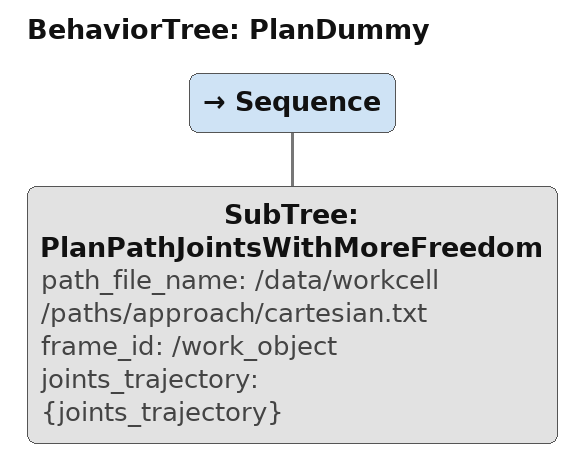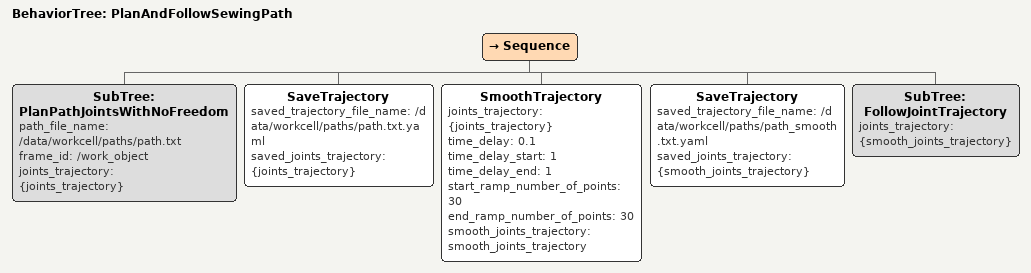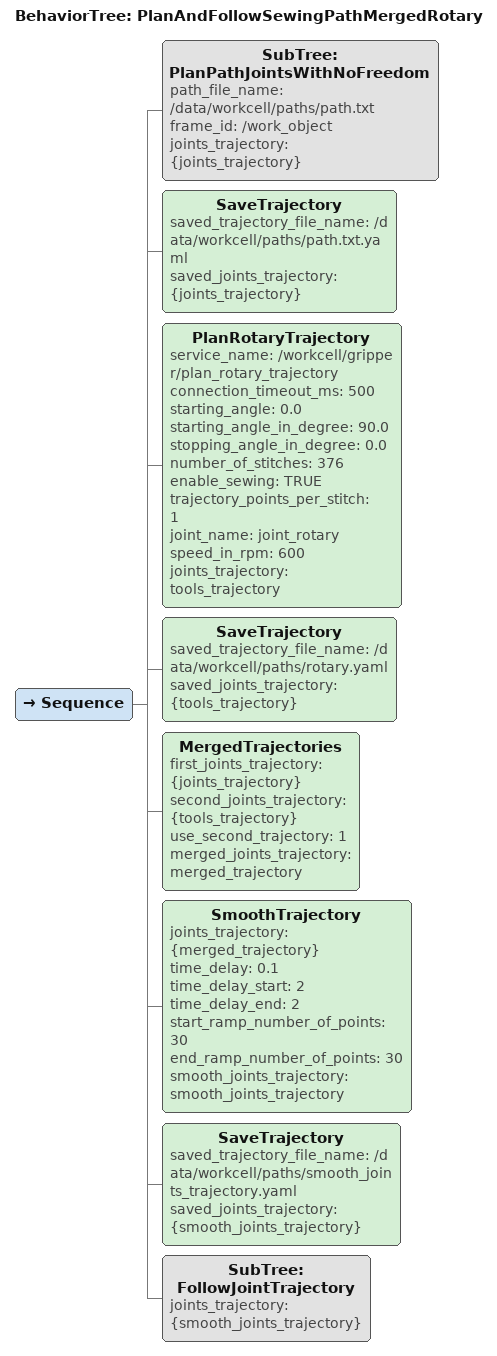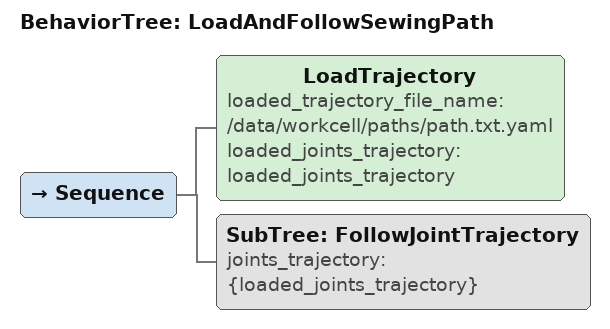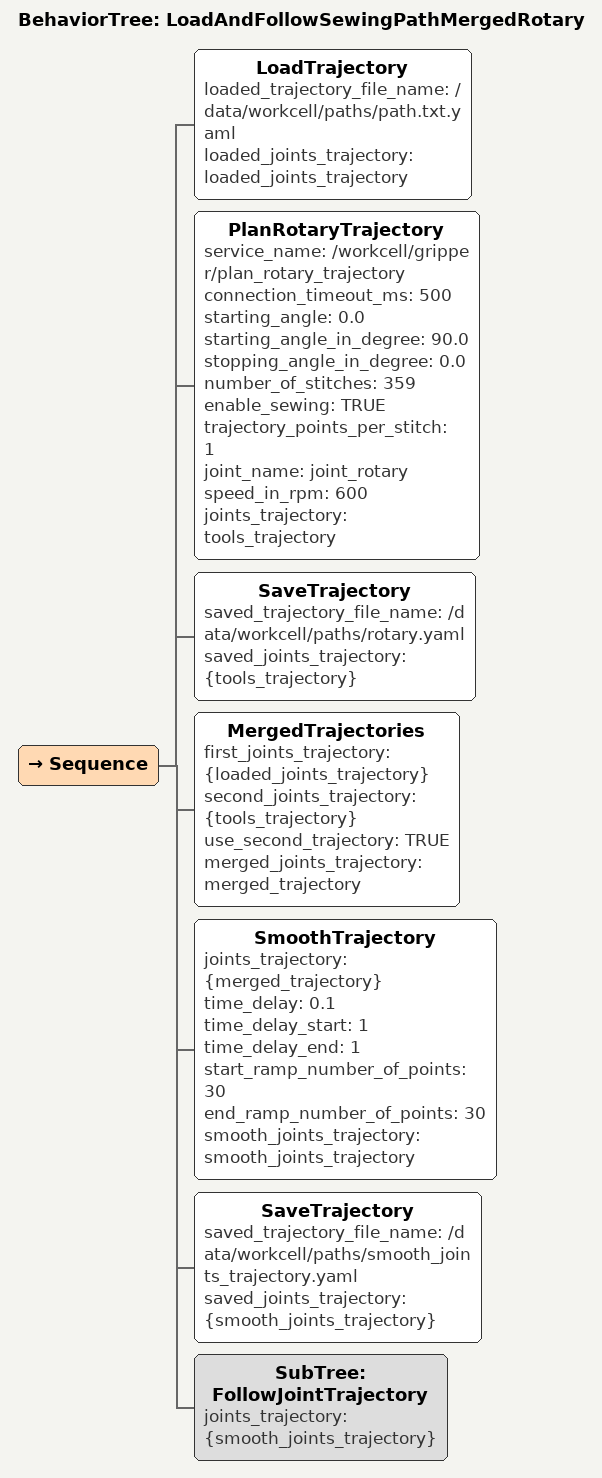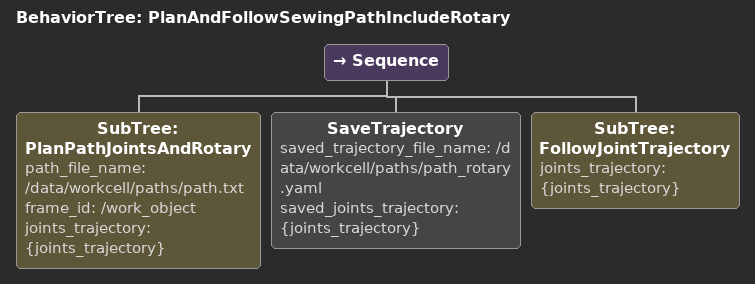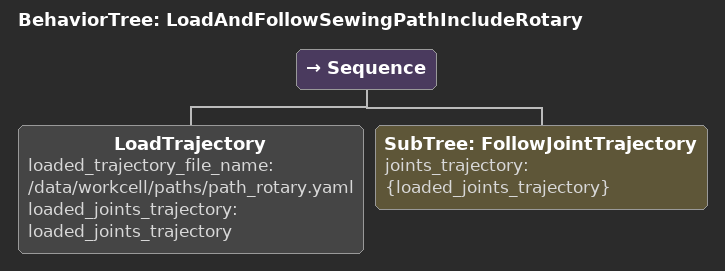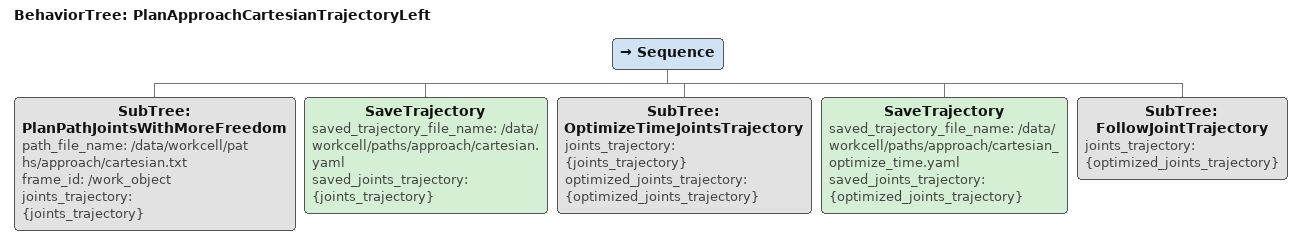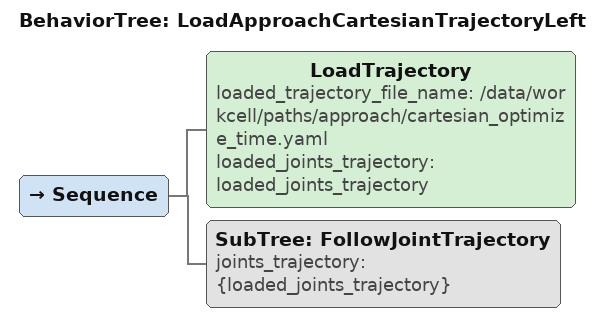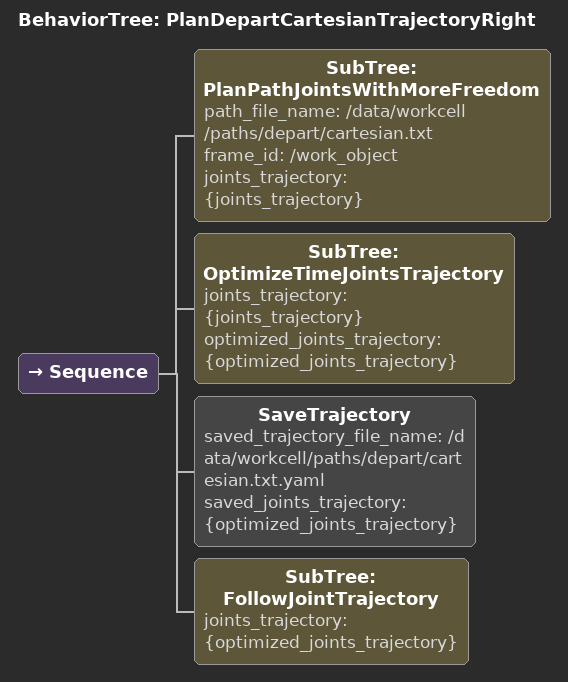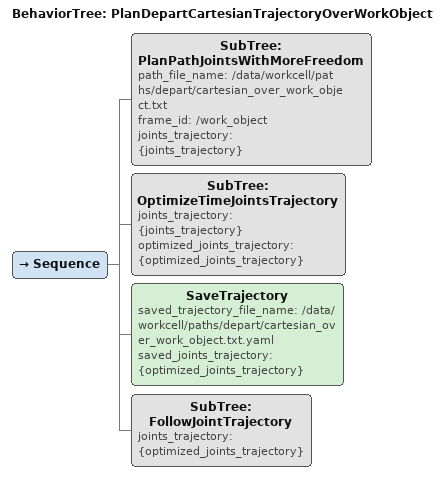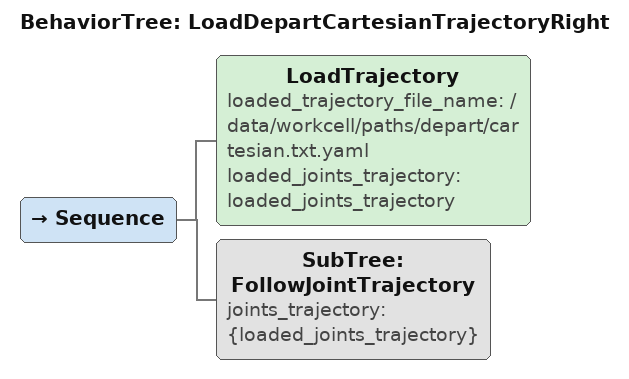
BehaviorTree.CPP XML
<root  BTCPP_format="4"   main_tree_to_execute="PlanAndFollowPath">
    <include path="position_controllers.xml"/>

    <BehaviorTree ID="PlanDummy">
        <Sequence>
            <SubTree ID="PlanPathJointsWithMoreFreedom"
                 path_file_name="/data/workcell/paths/approach/cartesian.txt"
                 frame_id="/work_object"
                 joints_trajectory="{joints_trajectory}"
             />
        </Sequence>
    </BehaviorTree>

    <BehaviorTree ID="PlanAndFollowSewingPath">
        <Sequence>
            <SubTree ID="PlanPathJointsWithNoFreedom"
                 path_file_name="/data/workcell/paths/path.txt"
                 frame_id="/work_object"
                 joints_trajectory="{joints_trajectory}"
             />
             <SaveTrajectory
                    saved_trajectory_file_name="/data/workcell/paths/path.txt.yaml"
                    saved_joints_trajectory="{joints_trajectory}"
                />
             <SmoothTrajectory
                         joints_trajectory="{joints_trajectory}"
                         time_delay="0.1"
                         time_delay_start="1"
                         time_delay_end="1"
                         start_ramp_number_of_points="30"
                         end_ramp_number_of_points="30"
                         smooth_joints_trajectory = "smooth_joints_trajectory" />

            <SaveTrajectory
                    saved_trajectory_file_name="/data/workcell/paths/path_smooth.txt.yaml"
                    saved_joints_trajectory="{smooth_joints_trajectory}"
            />

                <SubTree ID="FollowJointTrajectory"
                   joints_trajectory="{smooth_joints_trajectory}"
               />
        </Sequence>
    </BehaviorTree>
    <BehaviorTree ID="PlanAndFollowSewingPathMergedRotary">
        <Sequence>
            <SubTree ID="PlanPathJointsWithNoFreedom"
                path_file_name="/data/workcell/paths/path.txt"
                frame_id="/work_object"
                joints_trajectory="{joints_trajectory}"
             />
            <SaveTrajectory
                saved_trajectory_file_name="/data/workcell/paths/path.txt.yaml"
                saved_joints_trajectory="{joints_trajectory}"
            />
            <PlanRotaryTrajectory
                service_name="/workcell/gripper/plan_rotary_trajectory"
                connection_timeout_ms="500"
                starting_angle="0.0"
                starting_angle_in_degree="90.0"
                stopping_angle_in_degree="0.0"
                number_of_stitches="376"
                enable_sewing="TRUE"
                trajectory_points_per_stitch="1"
                joint_name="joint_rotary"
                speed_in_rpm="600"
                joints_trajectory="tools_trajectory"
            />
            <SaveTrajectory
                saved_trajectory_file_name="/data/workcell/paths/rotary.yaml"
                saved_joints_trajectory="{tools_trajectory}"
            />
            <MergedTrajectories
                first_joints_trajectory="{joints_trajectory}"
                second_joints_trajectory="{tools_trajectory}"
                use_second_trajectory = "1"
                merged_joints_trajectory="merged_trajectory"
            />
            <SmoothTrajectory
                joints_trajectory="{merged_trajectory}"
                time_delay="0.1"
                time_delay_start="2"
                time_delay_end="2"
                start_ramp_number_of_points="30"
                end_ramp_number_of_points="30"
                smooth_joints_trajectory = "smooth_joints_trajectory"
            />
            <SaveTrajectory
                saved_trajectory_file_name="/data/workcell/paths/smooth_joints_trajectory.yaml"
                saved_joints_trajectory="{smooth_joints_trajectory}"
            />
            <SubTree ID="FollowJointTrajectory"
                   joints_trajectory="{smooth_joints_trajectory}"
               />

        </Sequence>
    </BehaviorTree>
    <BehaviorTree ID="LoadAndFollowSewingPath">
        <Sequence>
                <LoadTrajectory
                   loaded_trajectory_file_name="/data/workcell/paths/path.txt.yaml"
                   loaded_joints_trajectory="loaded_joints_trajectory"
                 />
                 <SubTree ID="FollowJointTrajectory"
                    joints_trajectory="{loaded_joints_trajectory}"
                />
        </Sequence>
    </BehaviorTree>

     <BehaviorTree ID="LoadAndFollowSewingPathMergedRotary">
        <Sequence>
                <LoadTrajectory
                   loaded_trajectory_file_name="/data/workcell/paths/path.txt.yaml"
                   loaded_joints_trajectory="loaded_joints_trajectory"
                 />
                 <PlanRotaryTrajectory
                    service_name="/workcell/gripper/plan_rotary_trajectory"
                    connection_timeout_ms="500"
                    starting_angle="0.0"
                    starting_angle_in_degree="90.0"
                    stopping_angle_in_degree="0.0"
                    number_of_stitches="359"
                    enable_sewing="TRUE"
                    trajectory_points_per_stitch="1"
                    joint_name="joint_rotary"
                    speed_in_rpm="600"
                    joints_trajectory="tools_trajectory"
                />
                 <SaveTrajectory
                    saved_trajectory_file_name="/data/workcell/paths/rotary.yaml"
                    saved_joints_trajectory="{tools_trajectory}"
                />
                 <MergedTrajectories
                     first_joints_trajectory="{loaded_joints_trajectory}"
                     second_joints_trajectory="{tools_trajectory}"
                     use_second_trajectory = "TRUE"
                     merged_joints_trajectory="merged_trajectory"
                   />
                 <SmoothTrajectory
                         joints_trajectory="{merged_trajectory}"
                         time_delay="0.1"
                         time_delay_start="1"
                         time_delay_end="1"
                         start_ramp_number_of_points="30"
                         end_ramp_number_of_points="30"
                         smooth_joints_trajectory = "smooth_joints_trajectory" />
                    <SaveTrajectory
                    saved_trajectory_file_name="/data/workcell/paths/smooth_joints_trajectory.yaml"
                    saved_joints_trajectory="{smooth_joints_trajectory}"
                />
               <SubTree ID="FollowJointTrajectory"
                   joints_trajectory="{smooth_joints_trajectory}"
               />
        </Sequence>
    </BehaviorTree>

    <BehaviorTree ID="PlanAndFollowSewingPathIncludeRotary">
        <Sequence>

            <SubTree ID="PlanPathJointsAndRotary"
                 path_file_name="/data/workcell/paths/path.txt"
                 frame_id="/work_object"
                 joints_trajectory="{joints_trajectory}"
             />
            <SaveTrajectory
                saved_trajectory_file_name="/data/workcell/paths/path_rotary.yaml"
                saved_joints_trajectory="{joints_trajectory}"
            />
            <SubTree ID="FollowJointTrajectory"
               joints_trajectory="{joints_trajectory}"
            />
        </Sequence>
    </BehaviorTree>
    <BehaviorTree ID="LoadAndFollowSewingPathIncludeRotary">
        <Sequence>
                <LoadTrajectory
                   loaded_trajectory_file_name="/data/workcell/paths/path_rotary.yaml"
                   loaded_joints_trajectory="loaded_joints_trajectory"
                 />
                 <SubTree ID="FollowJointTrajectory"
                    joints_trajectory="{loaded_joints_trajectory}"
                 />
        </Sequence>
    </BehaviorTree>

    <BehaviorTree ID="PlanApproachCartesianTrajectoryLeft">
        <Sequence>
           <SubTree ID="PlanPathJointsWithMoreFreedom"
                path_file_name="/data/workcell/paths/approach/cartesian.txt"
                frame_id="/work_object"
                joints_trajectory="{joints_trajectory}"
            />

            <SaveTrajectory
                saved_trajectory_file_name="/data/workcell/paths/approach/cartesian.yaml"
                saved_joints_trajectory="{joints_trajectory}"
            />

            <SubTree ID="OptimizeTimeJointsTrajectory"
                joints_trajectory="{joints_trajectory}"
                optimized_joints_trajectory="{optimized_joints_trajectory}"
            />
            <SaveTrajectory
                saved_trajectory_file_name="/data/workcell/paths/approach/cartesian_optimize_time.yaml"
                saved_joints_trajectory="{optimized_joints_trajectory}"
            />
            <SubTree ID="FollowJointTrajectory"
                joints_trajectory="{optimized_joints_trajectory}"
            />

       </Sequence>
    </BehaviorTree>

    <BehaviorTree ID="LoadApproachCartesianTrajectoryLeft">
        <Sequence>
                <LoadTrajectory
                   loaded_trajectory_file_name="/data/workcell/paths/approach/cartesian_optimize_time.yaml"
                   loaded_joints_trajectory="loaded_joints_trajectory"
                 />
                 <SubTree ID="FollowJointTrajectory"
                    joints_trajectory="{loaded_joints_trajectory}"
                />
        </Sequence>
    </BehaviorTree>
    <BehaviorTree ID="PlanDepartCartesianTrajectoryRight">
        <Sequence>
            <SubTree ID="PlanPathJointsWithMoreFreedom"
                 path_file_name="/data/workcell/paths/depart/cartesian.txt"
                 frame_id="/work_object"
                 joints_trajectory="{joints_trajectory}"
             />
             <SubTree ID="OptimizeTimeJointsTrajectory"
                 joints_trajectory="{joints_trajectory}"
                 optimized_joints_trajectory="{optimized_joints_trajectory}"
             />
            <SaveTrajectory
                saved_trajectory_file_name="/data/workcell/paths/depart/cartesian.txt.yaml"
                saved_joints_trajectory="{optimized_joints_trajectory}"
            />
            <SubTree ID="FollowJointTrajectory"
               joints_trajectory="{optimized_joints_trajectory}"
           />
       </Sequence>
    </BehaviorTree>
    <BehaviorTree ID="PlanDepartCartesianTrajectoryOverWorkObject">
        <Sequence>
            <SubTree ID="PlanPathJointsWithMoreFreedom"
                 path_file_name="/data/workcell/paths/depart/cartesian_over_work_object.txt"
                 frame_id="/work_object"
                 joints_trajectory="{joints_trajectory}"
             />
             <SubTree ID="OptimizeTimeJointsTrajectory"
                 joints_trajectory="{joints_trajectory}"
                 optimized_joints_trajectory="{optimized_joints_trajectory}"
             />
            <SaveTrajectory
                saved_trajectory_file_name="/data/workcell/paths/depart/cartesian_over_work_object.txt.yaml"
                saved_joints_trajectory="{optimized_joints_trajectory}"
            />
            <SubTree ID="FollowJointTrajectory"
               joints_trajectory="{optimized_joints_trajectory}"
           />
       </Sequence>
    </BehaviorTree>
    <BehaviorTree ID="LoadDepartCartesianTrajectoryRight">
        <Sequence>
                <LoadTrajectory
                   loaded_trajectory_file_name="/data/workcell/paths/depart/cartesian.txt.yaml"
                   loaded_joints_trajectory="loaded_joints_trajectory"
                 />
                 <SubTree ID="FollowJointTrajectory"
                    joints_trajectory="{loaded_joints_trajectory}"
                />
        </Sequence>
    </BehaviorTree>

</root>
